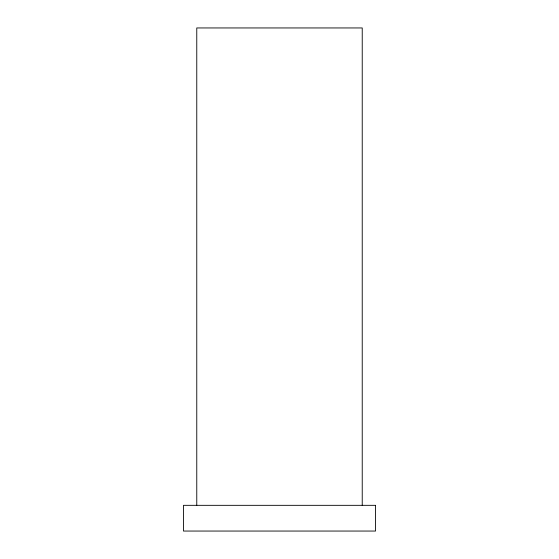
<?xml version="1.0" encoding="UTF-8"?>
<svg xmlns="http://www.w3.org/2000/svg" width="559" height="559" viewBox="0 0 559 559"><rect width="100%" height="100%" fill="white"/><g stroke="black" fill="none" stroke-linecap="round" stroke-linejoin="round"><path stroke-width="0.84" d="M362.232 505.329L362.232 27.95L196.768 27.95L196.768 505.329M375.522 505.329L183.478 505.329L183.478 531.05L375.522 531.05L375.522 505.329"/></g></svg>
